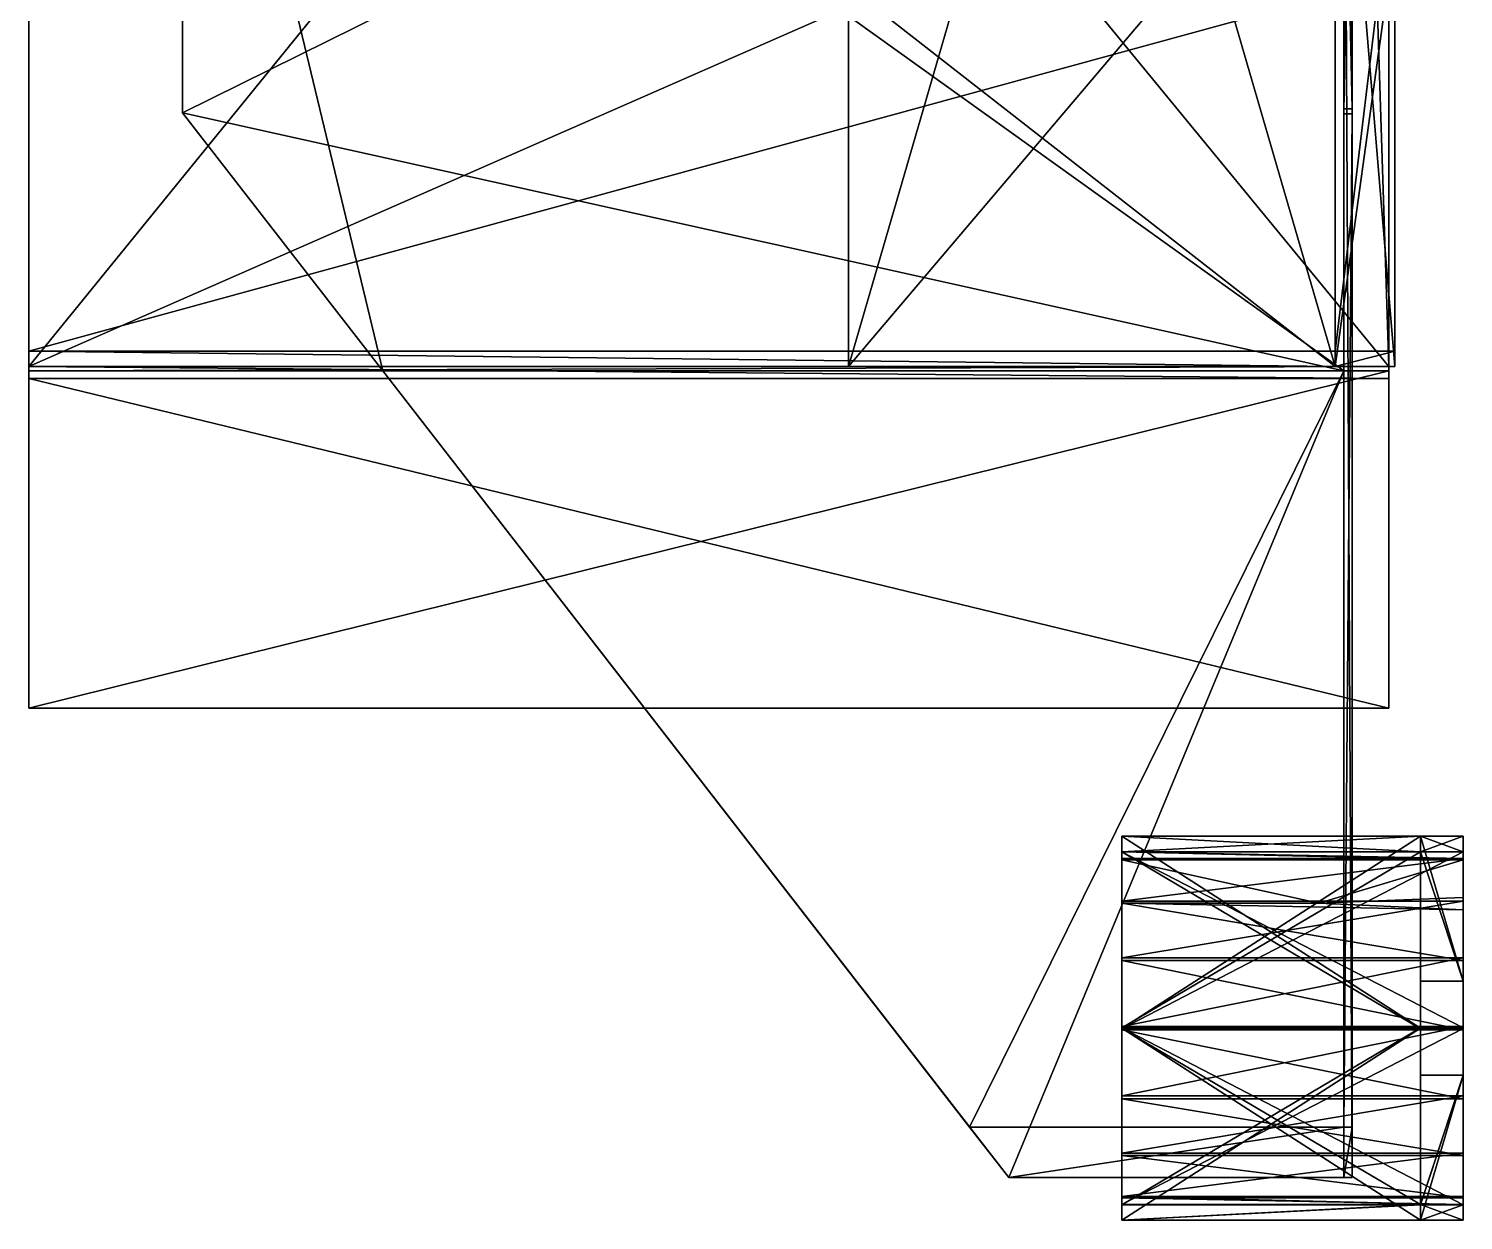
# Model space of a CAD drawing. Extents: x 320 to 672, y -1160 to -372.
# Drawn here: x 320 to 656, y -1160 to -880.9 of the extents above; entities that cross this region are included whole.
import ezdxf

# ---------------------------------------------------------------- set-up
doc = ezdxf.new("R2010")
doc.units = 0

msp = doc.modelspace()

# ---------------------------------------------------------------- meshes
at = {"layer": 'OBJECT026', "color": 50}
mesh = msp.add_polyface(dxfattribs=at)
corners = [(656, -1098.476074, -209.530365), (576, -1098.476074, -209.530365), (576, -1085.213745, -219.649551), (656, -1085.213745, -219.649551), (576, -1075.264282, -233.155792), (656, -1075.264282, -233.155792), (656, -1114.628784, -204), (576, -1114.628784, -204), (656, -1073.693604, -238), (576, -1073.693604, -238), (576, -1114.912231, -238), (656, -1114.912231, -238)]
mesh.append_faces([[corners[k] for k in face] for face in [(1, 3, 0), (5, 2, 4), (7, 0, 6), (5, 9, 8), (7, 11, 10), (4, 10, 9), (6, 8, 11), (9, 11, 8)]], dxfattribs={"vtx0": -1})
mesh.append_faces([[corners[k] for k in face] for face in [(4, 1, 7), (4, 7, 10), (6, 3, 5), (6, 5, 8)]], dxfattribs={"vtx0": -1, "vtx2": -1})
mesh.append_faces([[corners[k] for k in face] for face in [(1, 2, 3), (5, 3, 2), (7, 1, 0), (5, 4, 9), (7, 6, 11), (4, 2, 1), (6, 0, 3), (9, 10, 11)]], dxfattribs={"vtx2": -1})
at = {"layer": 'OBJECT027', "color": 50}
mesh = msp.add_polyface(dxfattribs=at)
corners = [(576, -1070, -249.368118), (646, -1070, -249.368118), (646, -1073.693726, -238), (576, -1073.693726, -238), (646, -1115, -249), (576, -1115, -249), (576, -1114.912354, -238), (646, -1114.912354, -238)]
mesh.append_faces([[corners[k] for k in face] for face in [(1, 3, 0), (5, 7, 4), (0, 4, 1), (3, 5, 0), (6, 2, 7), (1, 7, 2)]], dxfattribs={"vtx0": -1})
mesh.append_faces([[corners[k] for k in face] for face in [(1, 2, 3), (5, 6, 7), (0, 5, 4), (3, 6, 5), (6, 3, 2), (1, 4, 7)]], dxfattribs={"vtx2": -1})
at = {"layer": 'OBJECT028', "color": 50}
mesh = msp.add_polyface(dxfattribs=at)
corners = [(646, -1070, -249.368118), (656, -1070, -249.368118), (656, -1073.693726, -238), (646, -1073.693726, -238), (646, -1104, -249.085602), (656, -1104, -249.085602), (656, -1104, -238), (646, -1104, -238)]
mesh.append_faces([[corners[k] for k in face] for face in [(1, 3, 0), (0, 5, 1), (1, 6, 2), (3, 6, 7), (3, 4, 0), (4, 6, 5)]], dxfattribs={"vtx0": -1})
mesh.append_faces([[corners[k] for k in face] for face in [(1, 2, 3), (0, 4, 5), (1, 5, 6), (3, 2, 6), (3, 7, 4), (4, 7, 6)]], dxfattribs={"vtx2": -1})
at = {"layer": 'OBJECT029', "color": 50}
mesh = msp.add_polyface(dxfattribs=at)
corners = [(622.196594, -1085.703369, -278.825897), (576, -1085.703247, -278.825775), (576, -1099.157104, -288.740387), (656, -1099.155273, -288.739166), (656, -1087.250854, -279.966339), (656, -1084.401001, -277.122375), (656, -1075.55188, -265.537476), (576, -1075.55188, -265.537384), (576, -1115.41687, -294), (656, -1115.416138, -294), (656, -1073.648926, -260), (576, -1073.649048, -260), (576, -1115.133179, -260), (656, -1115.132446, -260)]
mesh.append_faces([[corners[k] for k in face] for face in [(0, 4, 5)]])
mesh.append_faces([[corners[k] for k in face] for face in [(1, 4, 0), (0, 7, 1), (2, 9, 3), (6, 11, 7), (8, 13, 9), (8, 11, 12), (6, 13, 10), (12, 10, 13)]], dxfattribs={"vtx0": -1})
mesh.append_faces([[corners[k] for k in face] for face in [(1, 3, 4), (0, 6, 7), (8, 1, 7), (8, 7, 11), (6, 4, 3), (6, 3, 9), (6, 9, 13)]], dxfattribs={"vtx0": -1, "vtx2": -1})
mesh.append_faces([[corners[k] for k in face] for face in [(1, 2, 3), (0, 5, 6), (2, 8, 9), (6, 10, 11), (8, 12, 13), (8, 2, 1), (6, 5, 4), (12, 11, 10)]], dxfattribs={"vtx2": -1})
at = {"layer": 'OBJECT030', "color": 50}
mesh = msp.add_polyface(dxfattribs=at)
corners = [(646, -1070, -249.387787), (576, -1070, -249.387787), (576, -1073.648926, -260), (646, -1073.648926, -260), (576, -1115.133179, -260), (576, -1115.041382, -249), (646, -1115.040771, -249), (646, -1115.132568, -260)]
mesh.append_faces([[corners[k] for k in face] for face in [(1, 3, 0), (5, 7, 4), (5, 0, 6), (4, 1, 5), (2, 7, 3), (3, 6, 0)]], dxfattribs={"vtx0": -1})
mesh.append_faces([[corners[k] for k in face] for face in [(1, 2, 3), (5, 6, 7), (5, 1, 0), (4, 2, 1), (2, 4, 7), (3, 7, 6)]], dxfattribs={"vtx2": -1})
at = {"layer": 'OBJECT031', "color": 50}
mesh = msp.add_polyface(dxfattribs=at)
corners = [(646, -1073.648926, -260), (656, -1073.648926, -260), (656, -1070, -249.387787), (646, -1070, -249.387787), (646, -1104, -249.091583), (656, -1104, -249.091583), (656, -1104, -260), (646, -1104, -260)]
mesh.append_faces([[corners[k] for k in face] for face in [(1, 3, 0), (3, 5, 4), (1, 5, 2), (0, 6, 1), (0, 4, 7), (5, 7, 4)]], dxfattribs={"vtx0": -1})
mesh.append_faces([[corners[k] for k in face] for face in [(1, 2, 3), (3, 2, 5), (1, 6, 5), (0, 7, 6), (0, 3, 4), (5, 6, 7)]], dxfattribs={"vtx2": -1})
at = {"layer": 'OBJECT032', "color": 50}
mesh = msp.add_polyface(dxfattribs=at)
corners = [(656, -1131.548218, -288.444672), (576, -1131.548218, -288.444672), (576, -1144.806396, -278.326874), (656, -1144.806396, -278.326874), (576, -1154.732056, -264.857208), (656, -1154.732056, -264.857208), (656, -1115.397339, -294), (576, -1115.397339, -294), (576, -1156.306519, -260), (656, -1156.306519, -260), (656, -1115.105469, -260), (576, -1115.105469, -260)]
mesh.append_faces([[corners[k] for k in face] for face in [(1, 3, 0), (2, 5, 3), (7, 0, 6), (4, 9, 5), (6, 11, 7), (4, 11, 8), (6, 9, 10), (8, 10, 9)]], dxfattribs={"vtx0": -1})
mesh.append_faces([[corners[k] for k in face] for face in [(4, 1, 7), (4, 7, 11), (6, 3, 5), (6, 5, 9)]], dxfattribs={"vtx0": -1, "vtx2": -1})
mesh.append_faces([[corners[k] for k in face] for face in [(1, 2, 3), (2, 4, 5), (7, 1, 0), (4, 8, 9), (6, 10, 11), (4, 2, 1), (6, 0, 3), (8, 11, 10)]], dxfattribs={"vtx2": -1})
at = {"layer": 'OBJECT033', "color": 50}
mesh = msp.add_polyface(dxfattribs=at)
corners = [(576, -1156.306519, -260), (576, -1160, -248.59903), (646, -1160, -248.59903), (646, -1156.306519, -260), (646, -1115.010986, -249), (576, -1115.010986, -249), (576, -1115.105469, -260), (646, -1115.105469, -260)]
mesh.append_faces([[corners[k] for k in face] for face in [(1, 3, 0), (5, 7, 4), (1, 4, 2), (0, 5, 1), (6, 3, 7), (7, 2, 4)]], dxfattribs={"vtx0": -1})
mesh.append_faces([[corners[k] for k in face] for face in [(1, 2, 3), (5, 6, 7), (1, 5, 4), (0, 6, 5), (6, 0, 3), (7, 3, 2)]], dxfattribs={"vtx2": -1})
at = {"layer": 'OBJECT034', "color": 50}
mesh = msp.add_polyface(dxfattribs=at)
corners = [(646, -1160, -248.59903), (656, -1160, -248.59903), (656, -1156.306519, -260), (646, -1156.306519, -260), (646, -1126, -248.897675), (656, -1126, -248.897675), (656, -1126, -260), (646, -1126, -260)]
mesh.append_faces([[corners[k] for k in face] for face in [(1, 3, 0), (0, 5, 1), (2, 5, 6), (3, 6, 7), (3, 4, 0), (6, 4, 7)]], dxfattribs={"vtx0": -1})
mesh.append_faces([[corners[k] for k in face] for face in [(1, 2, 3), (0, 4, 5), (2, 1, 5), (3, 2, 6), (3, 7, 4), (6, 5, 4)]], dxfattribs={"vtx2": -1})
at = {"layer": 'OBJECT035', "color": 50}
mesh = msp.add_polyface(dxfattribs=at)
corners = [(656, -1144.304443, -219.159271), (576, -1144.304443, -219.159271), (576, -1130.866821, -209.262787), (656, -1130.866821, -209.262787), (656, -1154.455078, -232.44783), (576, -1154.455078, -232.44783), (576, -1114.62915, -204), (656, -1114.62915, -204), (576, -1156.361084, -238), (656, -1156.361084, -238), (656, -1114.912109, -238), (576, -1114.912109, -238)]
mesh.append_faces([[corners[k] for k in face] for face in [(1, 3, 0), (5, 0, 4), (2, 7, 3), (5, 9, 8), (7, 11, 10), (6, 8, 11), (4, 10, 9), (11, 9, 10)]], dxfattribs={"vtx0": -1})
mesh.append_faces([[corners[k] for k in face] for face in [(6, 1, 5), (6, 5, 8), (4, 3, 7), (4, 7, 10)]], dxfattribs={"vtx0": -1, "vtx2": -1})
mesh.append_faces([[corners[k] for k in face] for face in [(1, 2, 3), (5, 1, 0), (2, 6, 7), (5, 4, 9), (7, 6, 11), (6, 2, 1), (4, 0, 3), (11, 8, 9)]], dxfattribs={"vtx2": -1})
at = {"layer": 'OBJECT036', "color": 50}
mesh = msp.add_polyface(dxfattribs=at)
corners = [(646, -1160, -248.600723), (576, -1160, -248.600723), (576, -1156.361206, -238), (646, -1156.361206, -238), (576, -1115, -249), (646, -1115, -249), (646, -1114.912109, -238), (576, -1114.912109, -238)]
mesh.append_faces([[corners[k] for k in face] for face in [(1, 3, 0), (5, 7, 4), (4, 0, 5), (1, 7, 2), (2, 6, 3), (3, 5, 0)]], dxfattribs={"vtx0": -1})
mesh.append_faces([[corners[k] for k in face] for face in [(1, 2, 3), (5, 6, 7), (4, 1, 0), (1, 4, 7), (2, 7, 6), (3, 6, 5)]], dxfattribs={"vtx2": -1})
at = {"layer": 'OBJECT037', "color": 50}
mesh = msp.add_polyface(dxfattribs=at)
corners = [(656, -1160, -248.600723), (646, -1160, -248.600723), (646, -1156.361206, -238), (656, -1156.361206, -238), (646, -1126, -248.906448), (656, -1126, -248.906448), (656, -1126, -238), (646, -1126, -238)]
mesh.append_faces([[corners[k] for k in face] for face in [(1, 3, 0), (1, 5, 4), (3, 5, 0), (2, 6, 3), (1, 7, 2), (5, 7, 4)]], dxfattribs={"vtx0": -1})
mesh.append_faces([[corners[k] for k in face] for face in [(1, 2, 3), (1, 0, 5), (3, 6, 5), (2, 7, 6), (1, 4, 7), (5, 6, 7)]], dxfattribs={"vtx2": -1})
at = {"layer": 'OBJECT050', "color": 50}
mesh = msp.add_polyface(dxfattribs=at)
corners = [(630, -766, -96.727295), (630, -899.614197, -96.727295), (630, -811.258057, 98.557579), (630, -766, 141.999969), (628, -766, 141.999969), (628, -811.258301, 98.557045), (628, -899.614197, -96.727295), (628, -766, -96.727295)]
mesh.append_faces([[corners[k] for k in face] for face in [(1, 3, 0), (3, 5, 4), (1, 7, 6), (1, 5, 2), (0, 4, 7), (5, 7, 4)]], dxfattribs={"vtx0": -1})
mesh.append_faces([[corners[k] for k in face] for face in [(1, 2, 3), (3, 2, 5), (1, 0, 7), (1, 6, 5), (0, 3, 4), (5, 6, 7)]], dxfattribs={"vtx2": -1})
at = {"layer": 'OBJECT051', "color": 50}
mesh = msp.add_polyface(dxfattribs=at)
corners = [(628, -1150, -262), (630, -1150, -262), (630, -766, -262), (628, -766, -262), (630, -1150, -226.607742), (630, -1138.169189, -215.25119), (630, -900.769714, -96.727295), (630, -766, -96.727295), (628, -1150, -226.607742), (628, -1138.173218, -215.25322), (628, -766, -96.727295), (628, -900.769714, -96.727295)]
mesh.append_faces([[corners[k] for k in face] for face in [(1, 3, 0), (1, 7, 2), (1, 8, 4), (5, 8, 9), (7, 11, 10), (6, 9, 11), (2, 10, 3), (0, 9, 8)]], dxfattribs={"vtx0": -1})
mesh.append_faces([[corners[k] for k in face] for face in [(1, 5, 6), (1, 6, 7), (0, 10, 11), (0, 11, 9)]], dxfattribs={"vtx0": -1, "vtx2": -1})
mesh.append_faces([[corners[k] for k in face] for face in [(1, 2, 3), (1, 4, 5), (1, 0, 8), (5, 4, 8), (7, 6, 11), (6, 5, 9), (2, 7, 10), (0, 3, 10)]], dxfattribs={"vtx2": -1})
at = {"layer": 'OBJECT052', "color": 50}
mesh = msp.add_polyface(dxfattribs=at)
corners = [(402.919495, -961.015686, -262), (549.559448, -1150, -262), (628, -1150, -262), (628, -961.015686, -262), (549.559448, -1150, -226.607742), (628, -1150, -226.607742), (540.382629, -1138.173218, -215.25322), (628, -1138.173218, -215.25322), (402.919464, -961.015686, -126.805649), (628, -961.015686, -126.805649)]
mesh.append_faces([[corners[k] for k in face] for face in [(1, 3, 0), (1, 5, 2), (4, 7, 5), (6, 9, 7), (1, 6, 4), (2, 9, 3), (3, 8, 0)]], dxfattribs={"vtx0": -1})
mesh.append_faces([[corners[k] for k in face] for face in [(1, 8, 6), (2, 7, 9)]], dxfattribs={"vtx0": -1, "vtx2": -1})
mesh.append_faces([[corners[k] for k in face] for face in [(1, 2, 3), (1, 4, 5), (4, 6, 7), (6, 8, 9), (1, 0, 8), (2, 5, 7), (3, 9, 8)]], dxfattribs={"vtx2": -1})
at = {"layer": 'OBJECT053', "color": 50}
mesh = msp.add_polyface(dxfattribs=at)
corners = [(628, -766, -262), (356, -766, -262), (356, -900.547546, -262), (402.919495, -961.015686, -262), (628, -961.015686, -262), (356, -766, -243.636368), (356, -900.547546, -243.636368), (628, -766, -243.636368), (402.919464, -961.015686, -243.636368), (628, -961.015686, -243.636368)]
mesh.append_faces([[corners[k] for k in face] for face in [(1, 4, 0), (1, 6, 2), (1, 7, 5), (2, 8, 3), (4, 7, 0), (3, 9, 4), (6, 9, 8)]], dxfattribs={"vtx0": -1})
mesh.append_faces([[corners[k] for k in face] for face in [(1, 3, 4), (6, 7, 9)]], dxfattribs={"vtx0": -1, "vtx2": -1})
mesh.append_faces([[corners[k] for k in face] for face in [(1, 2, 3), (1, 5, 6), (1, 0, 7), (2, 6, 8), (4, 9, 7), (3, 8, 9), (6, 5, 7)]], dxfattribs={"vtx2": -1})
at = {"layer": 'OBJECT054', "color": 50}
mesh = msp.add_polyface(dxfattribs=at)
corners = [(638.559204, -960, -241), (638.559204, -960, -61.932495), (638.559204, -869.06427, -15), (638.559204, -666, -15), (638.559204, -568, -64), (638.559204, -568, -241), (626, -869.064148, -15), (626, -960, -61.932549), (626, -568, -64), (626, -666, -15), (626, -960, -241), (626, -568, -241)]
mesh.append_faces([[corners[k] for k in face] for face in [(1, 5, 0), (2, 7, 6), (4, 9, 8), (0, 7, 1), (5, 8, 11), (3, 6, 9), (0, 11, 10), (8, 10, 11)]], dxfattribs={"vtx0": -1})
mesh.append_faces([[corners[k] for k in face] for face in [(1, 3, 4), (1, 4, 5), (8, 6, 7), (8, 7, 10)]], dxfattribs={"vtx0": -1, "vtx2": -1})
mesh.append_faces([[corners[k] for k in face] for face in [(1, 2, 3), (2, 1, 7), (4, 3, 9), (0, 10, 7), (5, 4, 8), (3, 2, 6), (0, 5, 11), (8, 9, 6)]], dxfattribs={"vtx2": -1})
at = {"layer": 'OBJECT056', "color": 50}
mesh = msp.add_polyface(dxfattribs=at)
corners = [(512, -568, -241), (512, -960, -241), (626, -960, -241), (626, -568, -241), (512, -960, -240), (512, -568, -240), (626, -568, -240), (626, -960, -240)]
mesh.append_faces([[corners[k] for k in face] for face in [(1, 3, 0), (1, 5, 4), (3, 7, 6), (1, 7, 2), (3, 5, 0), (5, 7, 4)]], dxfattribs={"vtx0": -1})
mesh.append_faces([[corners[k] for k in face] for face in [(1, 2, 3), (1, 0, 5), (3, 2, 7), (1, 4, 7), (3, 6, 5), (5, 6, 7)]], dxfattribs={"vtx2": -1})
at = {"layer": 'OBJECT057', "color": 50}
mesh = msp.add_polyface(dxfattribs=at)
corners = [(512, -960, -61.932549), (512, -871, -16), (626, -871, -16), (626, -960, -61.932549), (512, -825.596436, -16), (512, -960, -80), (626, -960, -80), (626, -825.596436, -16)]
mesh.append_faces([[corners[k] for k in face] for face in [(1, 3, 0), (1, 5, 4), (3, 7, 6), (0, 6, 5), (1, 7, 2), (5, 7, 4)]], dxfattribs={"vtx0": -1})
mesh.append_faces([[corners[k] for k in face] for face in [(1, 2, 3), (1, 0, 5), (3, 2, 7), (0, 3, 6), (1, 4, 7), (5, 6, 7)]], dxfattribs={"vtx2": -1})
at = {"layer": 'OBJECT060', "color": 50}
mesh = msp.add_polyface(dxfattribs=at)
corners = [(320, -962.820923, -256), (638.559326, -962.820923, -256), (638.559326, -960, -256), (320, -960, -256), (638.559326, -1040, -183.108627), (638.559326, -1040, -125), (638.559326, -960.973694, -62.43528), (638.559326, -960, -61.932739), (320, -1040, -183.108627), (320, -1040, -125), (320, -960, -61.933212), (320, -960.975281, -62.436573)]
mesh.append_faces([[corners[k] for k in face] for face in [(1, 3, 0), (1, 7, 2), (4, 9, 5), (7, 11, 10), (6, 9, 11), (0, 4, 1), (2, 10, 3), (8, 11, 9)]], dxfattribs={"vtx0": -1})
mesh.append_faces([[corners[k] for k in face] for face in [(1, 5, 6), (1, 6, 7), (8, 3, 10), (8, 10, 11)]], dxfattribs={"vtx0": -1, "vtx2": -1})
mesh.append_faces([[corners[k] for k in face] for face in [(1, 2, 3), (1, 4, 5), (4, 8, 9), (7, 6, 11), (6, 5, 9), (0, 8, 4), (2, 7, 10), (8, 0, 3)]], dxfattribs={"vtx2": -1})
at = {"layer": 'OBJECT061', "color": 50}
mesh = msp.add_polyface(dxfattribs=at)
corners = [(320, -960, -256), (638.559326, -960, -256), (638.559326, -572.160095, -256), (320, -572.160095, -256), (638.559326, -568, -241), (638.559326, -568, -252.148056), (638.559326, -960, -241), (320, -568, -252.149689), (320, -960, -241), (320, -568, -241)]
mesh.append_faces([[corners[k] for k in face] for face in [(1, 3, 0), (5, 6, 4), (2, 7, 3), (1, 8, 6), (5, 9, 7), (4, 8, 9), (0, 9, 8)]], dxfattribs={"vtx0": -1})
mesh.append_faces([[corners[k] for k in face] for face in [(5, 1, 6), (0, 7, 9)]], dxfattribs={"vtx0": -1, "vtx2": -1})
mesh.append_faces([[corners[k] for k in face] for face in [(1, 2, 3), (5, 2, 1), (2, 5, 7), (1, 0, 8), (5, 4, 9), (4, 6, 8), (0, 3, 7)]], dxfattribs={"vtx2": -1})
at = {"layer": 'OBJECT062', "color": 50}
mesh = msp.add_polyface(dxfattribs=at)
corners = [(626, -840.629944), (640, -840.629944), (640, -956.393738, -57.915112), (626, -956.393738, -57.915112), (626, -792), (640, -792), (640, -960, -80.346443), (640, -960, -60.800095), (626, -960, -80.346298), (626, -960, -60.8004)]
mesh.append_faces([[corners[k] for k in face] for face in [(1, 3, 0), (0, 5, 1), (1, 7, 2), (4, 6, 5), (2, 9, 3), (7, 8, 9), (0, 8, 4)]], dxfattribs={"vtx0": -1})
mesh.append_faces([[corners[k] for k in face] for face in [(1, 6, 7), (0, 9, 8)]], dxfattribs={"vtx0": -1, "vtx2": -1})
mesh.append_faces([[corners[k] for k in face] for face in [(1, 2, 3), (0, 4, 5), (1, 5, 6), (4, 8, 6), (2, 7, 9), (7, 6, 8), (0, 3, 9)]], dxfattribs={"vtx2": -1})
at = {"layer": 'OBJECT064', "color": 50}
mesh = msp.add_polyface(dxfattribs=at)
corners = [(626, -956.393616, -57.914993), (320, -956.393616, -57.914993), (320, -872.611694, -16), (626, -872.611694, -16), (320, -960, -60.8004), (626, -960, -60.8004), (320, -960, -80), (320, -825.596436, -16), (626, -960, -80), (626, -825.596436, -16)]
mesh.append_faces([[corners[k] for k in face] for face in [(1, 3, 0), (1, 5, 4), (1, 7, 2), (5, 9, 8), (4, 8, 6), (2, 9, 3), (6, 9, 7)]], dxfattribs={"vtx0": -1})
mesh.append_faces([[corners[k] for k in face] for face in [(1, 6, 7), (5, 3, 9)]], dxfattribs={"vtx0": -1, "vtx2": -1})
mesh.append_faces([[corners[k] for k in face] for face in [(1, 2, 3), (1, 0, 5), (1, 4, 6), (5, 0, 3), (4, 5, 8), (2, 7, 9), (6, 8, 9)]], dxfattribs={"vtx2": -1})

doc.saveas('drawing.dxf')
